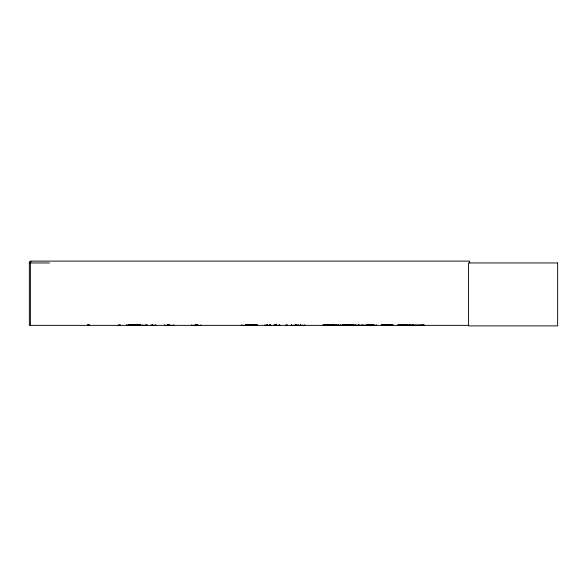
<?xml version="1.0" encoding="UTF-8"?>
<svg xmlns="http://www.w3.org/2000/svg" width="587" height="587" viewBox="0 0 587 587"><rect width="100%" height="100%" fill="white"/><g stroke="black" fill="none" stroke-linecap="round" stroke-linejoin="round"><path stroke-width="0.88" d="M250.744 325.337L250.744 324.838M361.394 325.279L361.409 324.838M370.661 325.337L370.639 324.838M329.021 325.279L329.028 324.882M335.676 325.279L335.764 324.706M350.828 325.279L350.857 324.838M359.64 325.279L359.67 324.838M291.027 325.359L305.093 325.308M298.108 325.279L298.005 324.882L297.961 325.359M399.864 325.279L400.539 325.359M142.421 325.359L147.198 325.293M266.968 325.279L266.99 324.882M267.349 325.279L267.298 324.706M117.936 325.337L118.332 325.293M196.197 325.279L196.219 324.882M285.715 325.337L286.236 324.882M397.26 325.359L397.766 324.971L407.29 325M423.968 324.86L424.108 325.359L398.331 325.359M410.841 325.345L410.386 325.359M411.641 325.345L412.338 325.345M412.316 325.359L412.456 324.86M421.745 324.86L421.591 325.345L422.361 325.33L421.914 325.345M423.41 325.345L423.968 325.081L397.781 325.359M291.299 325.293L291.343 324.882M340.093 325.293L340.137 324.882M410.122 325.345L409.521 325.33L410.108 325.205M132.075 325.293L132.134 324.882L132.192 325.359M270.688 325.293L264.583 325.293M126.359 325.293L141.196 325.293M126.697 325.293L126.755 324.882M129.345 325.293L129.404 324.882M31.184 261.773L29.35 261.773L29.35 325.359L468.705 325.359M29.35 262.954L49.484 262.954M128.531 324.949L140.286 324.949M245.748 324.949L257.502 324.949M323.136 324.949L334.883 324.949M342.096 324.949L353.851 324.949M381.286 324.949L393.041 324.949M128.509 325.117L140.308 325.117M245.726 325.117L257.524 325.117M323.114 325.103L334.906 325.117M342.074 325.117L353.873 325.103M381.264 325.117L393.063 325.117M151.219 325.359L151.219 324.838L151.277 325.227L156.113 325.337M257.517 325.323L241.301 325.337L241.308 324.838M279.948 325.337L274.312 325.293L274.32 324.706M323.121 325.323L376.7 325.293L376.7 324.838M381.271 325.323L393.048 325.323M397.781 325.264L424.144 325.33M336.909 324.882L336.975 325.293M296.369 325.293L296.303 324.882M276.646 325.279L276.69 324.706M136.008 325.293L135.942 324.882M279.588 325.293L279.529 324.882M275.824 325.293L275.765 324.882M353.631 325.293L353.572 324.838M347.313 325.293L347.277 324.838M413.358 325.293L413.314 324.882L413.27 325.359M409.814 325.345L410.232 324.86M372.195 325.279L372.143 324.706M362.869 325.279L362.854 324.838M469.622 262.954L469.622 261.112L30.385 261.112L30.385 325.359M409.271 324.706L409.271 325.359M409.036 324.706L409.036 325.359M407.224 324.971L407.224 325.359M406.688 324.838L406.688 325.359M406.505 324.838L406.505 325.359M404.149 324.706L404.149 325.359M403.915 324.706L403.915 325.359M399.923 324.838L399.923 325.359M373.655 324.838L373.625 325.359M373.442 324.838L373.442 325.359M373.354 324.838L373.354 325.359M372.914 324.838L372.914 325.359M372.576 324.838L372.576 325.359M372.393 324.838L372.415 325.359M372.055 324.838L372.055 325.359M371.857 324.838L371.857 325.359L371.82 324.706M371.63 324.838L371.63 325.359M371.49 324.838L371.49 325.359M371.3 324.838L371.3 325.359M371.123 324.838L371.123 325.359M370.793 324.838L370.793 325.359M369.854 324.838L369.766 325.359M369.759 324.838L369.751 325.359M369.568 324.838L369.539 325.359M369.406 324.838L369.436 325.359M369.333 324.838L369.333 325.359M369.238 324.838L369.238 325.359M369.062 324.838L369.062 325.359M368.834 324.838L368.834 325.359M368.24 324.838L368.24 325.359M367.579 324.838L367.579 325.359M367.521 324.706L367.521 325.359M367.264 324.838L367.264 325.359L367.198 324.706M366.398 324.706L366.398 325.359M366.075 324.706L366.075 325.359M363.06 324.838L363.06 325.359M358.43 324.706L358.43 325.359M358.121 324.706L358.121 325.359M355.795 324.706L355.795 325.359M355.487 324.706L355.487 325.359M354.24 324.838L354.24 325.359M349.984 324.706L349.984 325.359M349.757 324.706L349.757 325.359M349.61 324.706L349.61 325.359M349.382 324.706L349.382 325.359M347.864 324.838L347.864 325.359M346.917 324.838L346.968 325.359M346.748 324.838L346.748 325.359M346.623 324.838L346.623 325.359M345.222 324.838L345.222 325.359M344.738 324.838L344.782 325.359M344.334 324.706L344.334 325.359L344.29 324.838M344.107 324.706L344.107 325.359M343.828 324.838L343.828 325.359M343.292 324.838L343.292 325.359M340.181 324.838L340.181 325.359M338.288 324.706L338.288 325.359M337.958 324.706L337.958 325.359M336.784 324.838L336.843 325.359M333.401 324.838L333.401 325.359M332.866 324.706L332.866 325.359M332.638 324.706L332.638 325.359M329.05 324.838L329.05 325.359M304.741 324.838L304.741 325.359M300.735 324.706L300.735 325.359M300.5 324.706L300.5 325.359M298.167 324.838L298.167 325.359M296.237 324.838L296.178 325.359M295.628 324.706L295.628 325.359M295.393 324.706L295.393 325.359M295.166 324.706L295.158 325.359M291.387 324.838L291.387 325.359M287.322 324.706L287.322 325.359M286.302 324.838L286.243 325.359M279.471 324.838L279.471 325.359M276.558 324.706L276.565 325.359M275.707 324.838L275.707 325.359M274.4 324.706L274.4 325.359M274.188 324.838L274.188 325.359M270.812 324.838L270.812 325.359M269.954 324.706L269.954 325.359M269.822 324.706L269.822 325.359M267.43 324.838L267.43 325.359M267.217 324.706L267.217 325.359M267.048 324.838L267.048 325.359M265.053 324.838L265.053 325.359M246.929 324.574L246.929 325.359M246.826 324.838L246.826 325.359M246.716 324.706L246.716 325.359M246.195 324.706L246.18 325.359M245.902 324.574L245.902 325.359L245.806 324.706M245.696 324.838L245.696 325.359M245.637 324.838L245.637 325.359M200.901 324.838L200.901 325.359L191.457 325.337L191.465 324.838M197.364 324.706L197.364 325.359M196.99 324.574L196.99 325.359M196.924 324.574L196.924 325.359M196.344 324.706L196.285 325.359M196.014 324.706L196.029 325.359M195.148 324.574L195.148 325.359M173.884 324.838L173.891 325.359L164.441 325.337L164.448 324.838M169.005 324.706L169.063 325.359M168.667 324.574L168.667 325.359M167.985 324.706L167.985 325.359M167.64 324.574L167.64 325.359M155.65 324.838L155.65 325.359M152.583 324.706L152.583 325.359M152.429 324.706L152.429 325.359M147.315 324.838L147.315 325.359M146.104 324.706L146.104 325.359M145.95 324.706L145.95 325.359M142.883 324.838L142.883 325.359M140.763 324.838L140.763 325.359M138.532 324.838L138.532 325.359M137.901 324.706L137.901 325.359M137.762 324.706L137.762 325.359M136.8 324.838L136.8 325.359M136.243 324.706L136.243 325.359M136.155 324.706L136.155 325.359M135.883 324.838L135.883 325.359M133.99 324.574L133.99 325.359M132.691 324.574L132.691 325.359M131.231 324.706L131.231 325.359M131.099 324.706L131.099 325.359M129.47 324.838L129.47 325.359M129.103 324.706L129.199 325.359M128.23 324.838L128.23 325.359M126.821 324.838L126.821 325.359M120.159 324.574L120.159 325.359M119.543 324.706L119.543 325.359M118.464 324.838L118.523 325.359M89.488 324.574L89.488 325.359M88.688 324.574L88.688 325.359M88.189 324.574L88.189 325.359M87.654 324.574L87.654 325.359M557.65 262.954L468.587 262.954L468.587 325.888L557.65 325.888L557.65 262.954M374.051 325.359L374.051 324.838L374.022 325.359M342.881 325.359L342.881 324.838L342.845 325.359M169.335 325.359L169.335 324.706L169.32 325.359"/></g></svg>
